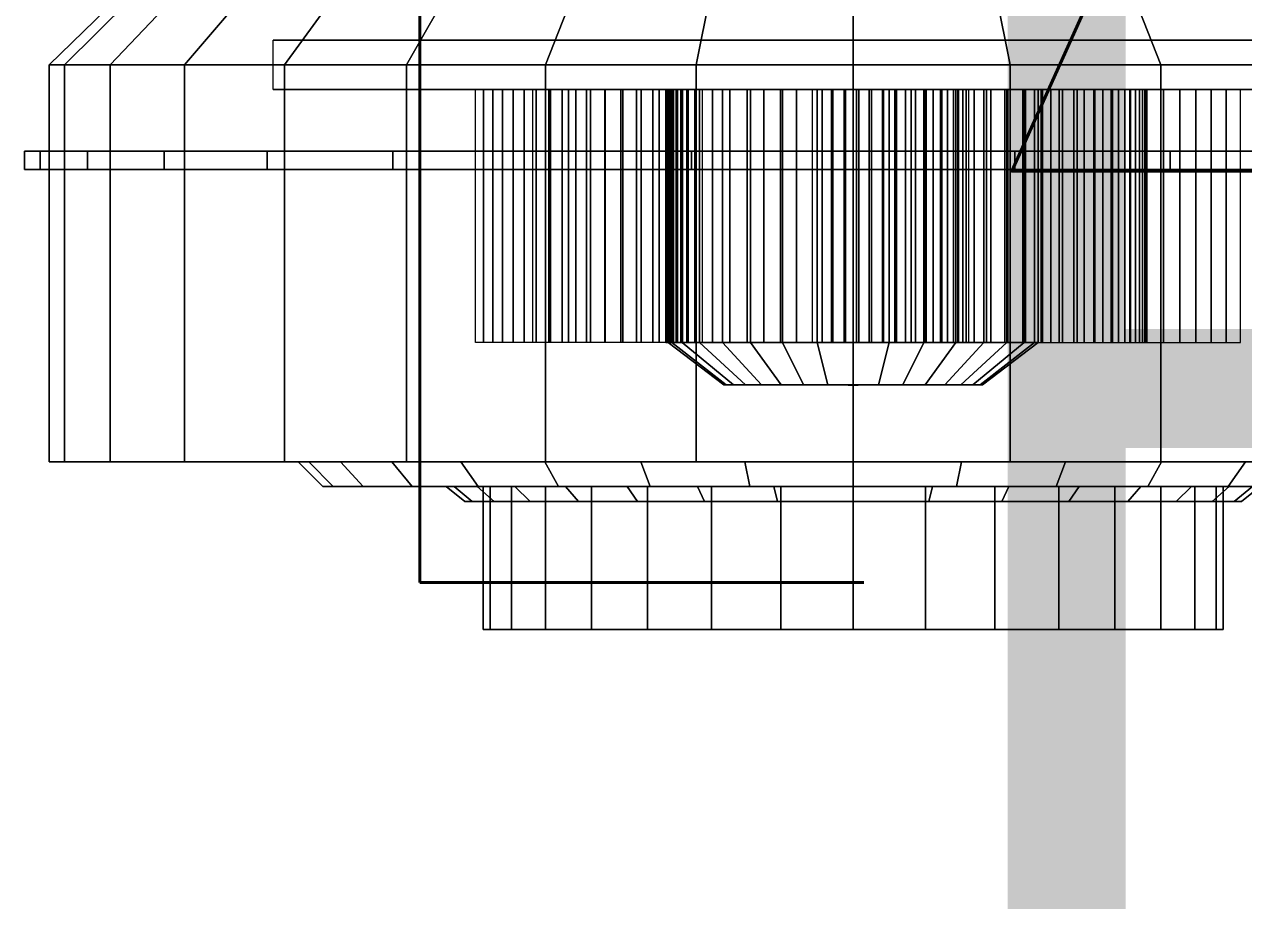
# Model space of a CAD drawing. Header units: millimetres. Extents: x -92759 to 184353, y -15225 to 86714.
# Drawn here: x -72911.5 to -72664.4, y 65592.6 to 65775.1 of the extents above; entities that cross this region are included whole.
import ezdxf

# ---------------------------------------------------------------- set-up
doc = ezdxf.new("R2010")
doc.units = ezdxf.units.MM
doc.linetypes.add('HIDDEN', pattern=[0.375, 0.25, -0.125])
for name, color, linetype in [('0-1', 9, 'Continuous'), ('A-_ROOMNAME_A', 8, 'Continuous'), ('E-_LITG _ CKT -DB', 1, 'HIDDEN'), ('E-legend', 1, 'Continuous'), ('M-ACMV-EAF', 86, 'Continuous'), ('M-ACMV_FCU', 5, 'Continuous')]:
    doc.layers.add(name, color=color, linetype=linetype)
doc.styles.add('Arial Narrow_2', font='ARIALN.TTF', dxfattribs={"height": 225})
doc.styles.add('Simplex', font='simplex_.ttf', dxfattribs={"width": 0.7, "height": 450})

# ---------------------------------------------------------------- blocks, each defined once
blk = doc.blocks.new('A$Cb2bf8f38')
at = {"layer": 'A-_ROOMNAME_A', "insert": (-29800.37, 33279.54), "char_height": 225, "width": 1070.2528, "attachment_point": 1, "style": 'Arial Narrow_2'}
blk.add_mtext('RT1-09', dxfattribs=at)
blk = doc.blocks.new('A$Cccd3aec5')
at = {"layer": 'E-legend', "lineweight": 25, "style": 'Simplex', "width": 0.7}
blk.add_text('L4A', height=250, dxfattribs=at).set_placement((341.03, 366.01))
blk = doc.blocks.new('EL_B8_L1_R4')
at = {"layer": 'E-_LITG _ CKT -DB', "ltscale": 0.5}
blk.add_blockref('A$Cccd3aec5', (-19476.41, -7803.62), dxfattribs=at)
blk = doc.blocks.new('A$C1d36b151')
at = {"layer": 'M-ACMV-EAF', "lineweight": 5}
for points, invisible_edges in [([(-192, 104, 42.43), (-192, 106.16, 64.38), (-192, 156.66, 64.38), (-192, 153.53, 32.58)], 14), ([(-192, 106.16, 64.38), (-192, 104, 86.32), (-192, 153.53, 96.18), (-192, 156.66, 64.38)], 14), ([(-192, 97.6, 21.32), (-192, 104, 42.43), (-192, 153.53, 32.58), (-192, 144.25, 2)], 14), ([(-192, 104, 86.32), (-192, 97.6, 107.43), (-192, 144.25, 126.75), (-192, 153.53, 96.18)], 14), ([(-192, 87.2, 1.87), (-192, 97.6, 21.32), (-192, 144.25, 2), (-192, 129.19, -26.18)], 14), ([(-192, 97.6, 107.43), (-192, 87.2, 126.88), (-192, 129.19, 154.93), (-192, 144.25, 126.75)], 14), ([(-192, 73.21, -15.17), (-192, 87.2, 1.87), (-192, 129.19, -26.18), (-192, 108.92, -50.88)], 14), ([(-192, 87.2, 126.88), (-192, 73.21, 143.93), (-192, 108.92, 179.63), (-192, 129.19, 154.93)], 14), ([(-106.5, -123.94, 97.98), (-116.5, -123.94, 97.98), (-116.5, 111.26, 97.98), (-106.5, 111.26, 97.98)], 1), ([(-106.5, 111.26, 30.78), (-116.5, 111.26, 30.78), (-116.5, -123.94, 30.78), (-106.5, -123.94, 30.78)], 1), ([(-106.5, 111.26, 97.98), (-116.5, 111.26, 97.98), (-116.5, 111.26, 30.78), (-106.5, 111.26, 30.78)], 1), ([(-192, 56.16, -29.16), (-192, 73.21, -15.17), (-192, 108.92, -50.88), (-192, 84.22, -71.15)], 14), ([(-192, 73.21, 143.93), (-192, 56.16, 157.92), (-192, 84.22, 199.91), (-192, 108.92, 179.63)], 14), ([(-197, 67.22, 49.74), (-197, 68.66, 64.38), (-197, 101.16, 64.38), (-197, 99.09, 43.4)], 14), ([(-197, 68.66, 64.38), (-197, 67.22, 79.01), (-197, 99.09, 85.35), (-197, 101.16, 64.38)], 14), ([(-197, 62.95, 35.67), (-197, 67.22, 49.74), (-197, 99.09, 43.4), (-197, 92.98, 23.24)], 14), ([(-197, 67.22, 79.01), (-197, 62.95, 93.08), (-197, 92.98, 105.51), (-197, 99.09, 85.35)], 14), ([(-197, 56.02, 22.71), (-197, 62.95, 35.67), (-197, 92.98, 23.24), (-197, 83.04, 4.65)], 14), ([(-197, 62.95, 93.08), (-197, 56.02, 106.04), (-197, 83.04, 124.1), (-197, 92.98, 105.51)], 14), ([(-192, 36.71, -39.56), (-192, 56.16, -29.16), (-192, 84.22, -71.15), (-192, 56.04, -86.22)], 14), ([(-192, 56.16, 157.92), (-192, 36.71, 168.31), (-192, 56.04, 214.97), (-192, 84.22, 199.91)], 14), ([(-197, 46.69, 11.34), (-197, 56.02, 22.71), (-197, 83.04, 4.65), (-197, 69.67, -11.64)], 14), ([(-197, 56.02, 106.04), (-197, 46.69, 117.41), (-197, 69.67, 140.39), (-197, 83.04, 124.1)], 14), ([(-200, 67.22, 49.74), (-200, 68.66, 64.38), (-200, 72.41, 64.38), (-200, 70.9, 49.01)], 14), ([(-200, 68.66, 64.38), (-200, 67.22, 79.01), (-200, 70.9, 79.74), (-200, 72.41, 64.38)], 14), ([(-200, 62.95, 35.67), (-200, 67.22, 49.74), (-200, 70.9, 49.01), (-200, 66.42, 34.24)], 14), ([(-200, 67.22, 79.01), (-200, 62.95, 93.08), (-200, 66.42, 94.51), (-200, 70.9, 79.74)], 14), ([(-197, 35.33, 2.02), (-197, 46.69, 11.34), (-197, 69.67, -11.64), (-197, 53.38, -25.01)], 14), ([(-197, 46.69, 117.41), (-197, 35.33, 126.74), (-197, 53.38, 153.76), (-197, 69.67, 140.39)], 14), ([(-226, 57.41, 51.69), (-226, 58.66, 64.38), (-226, 68.66, 64.38), (-226, 67.22, 49.74)], 14), ([(-226, 58.66, 64.38), (-226, 57.41, 77.06), (-226, 67.22, 79.01), (-226, 68.66, 64.38)], 14), ([(-226, 53.71, 39.5), (-226, 57.41, 51.69), (-226, 67.22, 49.74), (-226, 62.95, 35.67)], 14), ([(-226, 57.41, 77.06), (-226, 53.71, 89.25), (-226, 62.95, 93.08), (-226, 67.22, 79.01)], 14), ([(-200, 56.02, 22.71), (-200, 62.95, 35.67), (-200, 66.42, 34.24), (-200, 59.14, 20.62)], 14), ([(-200, 62.95, 93.08), (-200, 56.02, 106.04), (-200, 59.14, 108.13), (-200, 66.42, 94.51)], 14), ([(-226, 47.71, 28.26), (-226, 53.71, 39.5), (-226, 62.95, 35.67), (-226, 56.02, 22.71)], 14), ([(-226, 53.71, 89.25), (-226, 47.71, 100.49), (-226, 56.02, 106.04), (-226, 62.95, 93.08)], 14), ([(-200, 46.69, 11.34), (-200, 56.02, 22.71), (-200, 59.14, 20.62), (-200, 49.34, 8.69)], 14), ([(-200, 56.02, 106.04), (-200, 46.69, 117.41), (-200, 49.34, 120.06), (-200, 59.14, 108.13)], 14), ([(-226, 39.62, 18.41), (-226, 47.71, 28.26), (-226, 56.02, 22.71), (-226, 46.69, 11.34)], 14), ([(-226, 47.71, 100.49), (-226, 39.62, 110.34), (-226, 46.69, 117.41), (-226, 56.02, 106.04)], 14), ([(-192, 15.61, -45.96), (-192, 36.71, -39.56), (-192, 56.04, -86.22), (-192, 25.46, -95.49)], 14), ([(-192, 36.71, 168.31), (-192, 15.61, 174.71), (-192, 25.46, 224.24), (-192, 56.04, 214.97)], 14), ([(-197, 22.36, -4.92), (-197, 35.33, 2.02), (-197, 53.38, -25.01), (-197, 34.8, -34.94)], 14), ([(-197, 35.33, 126.74), (-197, 22.36, 133.67), (-197, 34.8, 163.69), (-197, 53.38, 153.76)], 14), ([(-200, 35.33, 2.02), (-200, 46.69, 11.34), (-200, 49.34, 8.69), (-200, 37.41, -1.1)], 14), ([(-200, 46.69, 117.41), (-200, 35.33, 126.74), (-200, 37.41, 129.85), (-200, 49.34, 120.06)], 14), ([(-226, 29.77, 10.33), (-226, 39.62, 18.41), (-226, 46.69, 11.34), (-226, 35.33, 2.02)], 14), ([(-226, 39.62, 110.34), (-226, 29.77, 118.42), (-226, 35.33, 126.74), (-226, 46.69, 117.41)], 14), ([(-200, 22.36, -4.92), (-200, 35.33, 2.02), (-200, 37.41, -1.1), (-200, 23.8, -8.38)], 14), ([(-200, 35.33, 126.74), (-200, 22.36, 133.67), (-200, 23.8, 137.13), (-200, 37.41, 129.85)], 14), ([(-226, 18.53, 4.32), (-226, 29.77, 10.33), (-226, 35.33, 2.02), (-226, 22.36, -4.92)], 14), ([(-226, 29.77, 118.42), (-226, 18.53, 124.43), (-226, 22.36, 133.67), (-226, 35.33, 126.74)], 14), ([(-197, 8.29, -9.18), (-197, 22.36, -4.92), (-197, 34.8, -34.94), (-197, 14.63, -41.06)], 14), ([(-197, 22.36, 133.67), (-197, 8.29, 137.93), (-197, 14.63, 169.81), (-197, 34.8, 163.69)], 14), ([(-192, -6.34, -48.12), (-192, 15.61, -45.96), (-192, 25.46, -95.49), (-192, -6.34, -98.62)], 14), ([(-192, 15.61, 174.71), (-192, -6.34, 176.88), (-192, -6.34, 227.38), (-192, 25.46, 224.24)], 14), ([(-226, 6.34, 0.62), (-226, 18.53, 4.32), (-226, 22.36, -4.92), (-226, 8.29, -9.18)], 14), ([(-226, 18.53, 124.43), (-226, 6.34, 128.13), (-226, 8.29, 137.93), (-226, 22.36, 133.67)], 14), ([(-200, 8.29, -9.18), (-200, 22.36, -4.92), (-200, 23.8, -8.38), (-200, 9.02, -12.86)], 14), ([(-200, 22.36, 133.67), (-200, 8.29, 137.93), (-200, 9.02, 141.61), (-200, 23.8, 137.13)], 14), ([(-176.35, 19.41, 59.25), (-176.35, 19.91, 64.38), (-176.35, -6.34, 64.38)], 14), ([(-176.35, 19.91, 64.38), (-176.35, 19.41, 69.5), (-176.35, -6.34, 64.38)], 14), ([(-176.35, 17.91, 54.33), (-176.35, 19.41, 59.25), (-176.35, -6.34, 64.38)], 14), ([(-176.35, 19.41, 69.5), (-176.35, 17.91, 74.42), (-176.35, -6.34, 64.38)], 14), ([(-176.35, 15.49, 49.79), (-176.35, 17.91, 54.33), (-176.35, -6.34, 64.38)], 14), ([(-176.35, 17.91, 74.42), (-176.35, 15.49, 78.96), (-176.35, -6.34, 64.38)], 14), ([(-176.35, 12.22, 45.81), (-176.35, 15.49, 49.79), (-176.35, -6.34, 64.38)], 14), ([(-176.35, 15.49, 78.96), (-176.35, 12.22, 82.94), (-176.35, -6.34, 64.38)], 14), ([(-197, -6.34, -10.62), (-197, 8.29, -9.18), (-197, 14.63, -41.06), (-197, -6.34, -43.12)], 14), ([(-197, 8.29, 137.93), (-197, -6.34, 139.38), (-197, -6.34, 171.88), (-197, 14.63, 169.81)], 14), ([(-176.35, 8.24, 42.55), (-176.35, 12.22, 45.81), (-176.35, -6.34, 64.38)], 14), ([(-176.35, 12.22, 82.94), (-176.35, 8.24, 86.2), (-176.35, -6.34, 64.38)], 14), ([(-226, -6.34, -0.62), (-226, 6.34, 0.62), (-226, 8.29, -9.18), (-226, -6.34, -10.62)], 14), ([(-226, 6.34, 128.13), (-226, -6.34, 129.38), (-226, -6.34, 139.38), (-226, 8.29, 137.93)], 14), ([(-200, -6.34, -10.62), (-200, 8.29, -9.18), (-200, 9.02, -12.86), (-200, -6.34, -14.37)], 14), ([(-200, 8.29, 137.93), (-200, -6.34, 139.38), (-200, -6.34, 143.13), (-200, 9.02, 141.61)], 14), ([(-176.35, 3.71, 40.12), (-176.35, 8.24, 42.55), (-176.35, -6.34, 64.38)], 14), ([(-176.35, 8.24, 86.2), (-176.35, 3.71, 88.63), (-176.35, -6.34, 64.38)], 14), ([(-176.35, -1.22, 38.63), (-176.35, 3.71, 40.12), (-176.35, -6.34, 64.38)], 14), ([(-176.35, 3.71, 88.63), (-176.35, -1.22, 90.12), (-176.35, -6.34, 64.38)], 14), ([(-176.35, -6.34, 38.13), (-176.35, -1.22, 38.63), (-176.35, -6.34, 64.38)], 14), ([(-176.35, -1.22, 90.12), (-176.35, -6.34, 90.63), (-176.35, -6.34, 64.38)], 14), ([(-226, -6.34, 129.38), (-226, -19.02, 128.13), (-226, -20.97, 137.93), (-226, -6.34, 139.38)], 14), ([(-226, -19.02, 0.62), (-226, -6.34, -0.62), (-226, -6.34, -10.62), (-226, -20.97, -9.18)], 14), ([(-200, -6.34, 139.38), (-200, -20.97, 137.93), (-200, -21.7, 141.61), (-200, -6.34, 143.13)], 14), ([(-200, -20.97, -9.18), (-200, -6.34, -10.62), (-200, -6.34, -14.37), (-200, -21.7, -12.86)], 14), ([(-197, -6.34, 139.38), (-197, -20.97, 137.93), (-197, -27.31, 169.81), (-197, -6.34, 171.88)], 14), ([(-197, -20.97, -9.18), (-197, -6.34, -10.62), (-197, -6.34, -43.12), (-197, -27.31, -41.06)], 14), ([(-192, -6.34, 176.88), (-192, -28.29, 174.71), (-192, -38.14, 224.24), (-192, -6.34, 227.38)], 14), ([(-192, -28.29, -45.96), (-192, -6.34, -48.12), (-192, -6.34, -98.62), (-192, -38.14, -95.49)], 14), ([(-176.45, -5.36, 64.18), (-176.45, -5.34, 64.38), (-176.45, -6.34, 64.38)], 14), ([(-176.45, -5.34, 64.38), (-176.45, -5.36, 64.57), (-176.45, -6.34, 64.38)], 14), ([(-176.45, -5.42, 63.99), (-176.45, -5.36, 64.18), (-176.45, -6.34, 64.38)], 14), ([(-176.45, -5.36, 64.57), (-176.45, -5.42, 64.76), (-176.45, -6.34, 64.38)], 14), ([(-176.45, -5.51, 63.82), (-176.45, -5.42, 63.99), (-176.45, -6.34, 64.38)], 14), ([(-176.45, -5.42, 64.76), (-176.45, -5.51, 64.93), (-176.45, -6.34, 64.38)], 14), ([(-176.45, -5.63, 63.67), (-176.45, -5.51, 63.82), (-176.45, -6.34, 64.38)], 14), ([(-176.45, -5.51, 64.93), (-176.45, -5.63, 65.08), (-176.45, -6.34, 64.38)], 14), ([(-176.45, -5.78, 63.54), (-176.45, -5.63, 63.67), (-176.45, -6.34, 64.38)], 14), ([(-176.45, -5.63, 65.08), (-176.45, -5.78, 65.21), (-176.45, -6.34, 64.38)], 14), ([(-176.45, -5.96, 63.45), (-176.45, -5.78, 63.54), (-176.45, -6.34, 64.38)], 14), ([(-176.45, -5.78, 65.21), (-176.45, -5.96, 65.3), (-176.45, -6.34, 64.38)], 14), ([(-176.45, -6.15, 63.39), (-176.45, -5.96, 63.45), (-176.45, -6.34, 64.38)], 14), ([(-176.45, -5.96, 65.3), (-176.45, -6.15, 65.36), (-176.45, -6.34, 64.38)], 14), ([(-176.45, -6.34, 63.38), (-176.45, -6.15, 63.39), (-176.45, -6.34, 64.38)], 14), ([(-176.45, -6.15, 65.36), (-176.45, -6.34, 65.38), (-176.45, -6.34, 64.38)], 14), ([(-176.45, -6.34, 65.38), (-176.45, -6.54, 65.36), (-176.45, -6.34, 64.38)], 14), ([(-176.45, -6.54, 65.36), (-176.45, -6.72, 65.3), (-176.45, -6.34, 64.38)], 14), ([(-176.45, -6.72, 65.3), (-176.45, -6.9, 65.21), (-176.45, -6.34, 64.38)], 14), ([(-176.45, -6.9, 65.21), (-176.45, -7.05, 65.08), (-176.45, -6.34, 64.38)], 14), ([(-176.45, -7.05, 65.08), (-176.45, -7.17, 64.93), (-176.45, -6.34, 64.38)], 14), ([(-176.45, -7.17, 64.93), (-176.45, -7.26, 64.76), (-176.45, -6.34, 64.38)], 14), ([(-176.45, -7.26, 64.76), (-176.45, -7.32, 64.57), (-176.45, -6.34, 64.38)], 14), ([(-176.45, -7.32, 64.57), (-176.45, -7.34, 64.38), (-176.45, -6.34, 64.38)], 14), ([(-176.45, -7.34, 64.38), (-176.45, -7.32, 64.18), (-176.45, -6.34, 64.38)], 14), ([(-176.45, -7.32, 64.18), (-176.45, -7.26, 63.99), (-176.45, -6.34, 64.38)], 14), ([(-176.45, -7.26, 63.99), (-176.45, -7.17, 63.82), (-176.45, -6.34, 64.38)], 14), ([(-176.45, -7.17, 63.82), (-176.45, -7.05, 63.67), (-176.45, -6.34, 64.38)], 14), ([(-176.45, -7.05, 63.67), (-176.45, -6.9, 63.54), (-176.45, -6.34, 64.38)], 14), ([(-176.45, -6.9, 63.54), (-176.45, -6.72, 63.45), (-176.45, -6.34, 64.38)], 14), ([(-176.45, -6.72, 63.45), (-176.45, -6.54, 63.39), (-176.45, -6.34, 64.38)], 14), ([(-176.45, -6.54, 63.39), (-176.45, -6.34, 63.38), (-176.45, -6.34, 64.38)], 14), ([(-176.35, -6.34, 90.63), (-176.35, -11.46, 90.12), (-176.35, -6.34, 64.38)], 14), ([(-176.35, -11.46, 90.12), (-176.35, -16.39, 88.63), (-176.35, -6.34, 64.38)], 14), ([(-176.35, -16.39, 88.63), (-176.35, -20.92, 86.2), (-176.35, -6.34, 64.38)], 14), ([(-176.35, -20.92, 86.2), (-176.35, -24.9, 82.94), (-176.35, -6.34, 64.38)], 14), ([(-176.35, -24.9, 82.94), (-176.35, -28.17, 78.96), (-176.35, -6.34, 64.38)], 14), ([(-176.35, -28.17, 78.96), (-176.35, -30.59, 74.42), (-176.35, -6.34, 64.38)], 14), ([(-176.35, -30.59, 74.42), (-176.35, -32.09, 69.5), (-176.35, -6.34, 64.38)], 14), ([(-176.35, -32.09, 69.5), (-176.35, -32.59, 64.38), (-176.35, -6.34, 64.38)], 14), ([(-176.35, -32.59, 64.38), (-176.35, -32.09, 59.25), (-176.35, -6.34, 64.38)], 14), ([(-176.35, -32.09, 59.25), (-176.35, -30.59, 54.33), (-176.35, -6.34, 64.38)], 14), ([(-176.35, -30.59, 54.33), (-176.35, -28.17, 49.79), (-176.35, -6.34, 64.38)], 14), ([(-176.35, -28.17, 49.79), (-176.35, -24.9, 45.81), (-176.35, -6.34, 64.38)], 14), ([(-176.35, -24.9, 45.81), (-176.35, -20.92, 42.55), (-176.35, -6.34, 64.38)], 14), ([(-176.35, -20.92, 42.55), (-176.35, -16.39, 40.12), (-176.35, -6.34, 64.38)], 14), ([(-176.35, -16.39, 40.12), (-176.35, -11.46, 38.63), (-176.35, -6.34, 64.38)], 14), ([(-176.35, -11.46, 38.63), (-176.35, -6.34, 38.13), (-176.35, -6.34, 64.38)], 14), ([(-226, -19.02, 128.13), (-226, -31.21, 124.43), (-226, -35.04, 133.67), (-226, -20.97, 137.93)], 14), ([(-226, -31.21, 4.32), (-226, -19.02, 0.62), (-226, -20.97, -9.18), (-226, -35.04, -4.92)], 14), ([(-200, -20.97, 137.93), (-200, -35.04, 133.67), (-200, -36.48, 137.13), (-200, -21.7, 141.61)], 14), ([(-200, -35.04, -4.92), (-200, -20.97, -9.18), (-200, -21.7, -12.86), (-200, -36.48, -8.38)], 14), ([(-197, -20.97, 137.93), (-197, -35.04, 133.67), (-197, -47.48, 163.69), (-197, -27.31, 169.81)], 14), ([(-197, -35.04, -4.92), (-197, -20.97, -9.18), (-197, -27.31, -41.06), (-197, -47.48, -34.94)], 14), ([(-192, -28.29, 174.71), (-192, -49.39, 168.31), (-192, -68.72, 214.97), (-192, -38.14, 224.24)], 14), ([(-192, -49.39, -39.56), (-192, -28.29, -45.96), (-192, -38.14, -95.49), (-192, -68.72, -86.22)], 14), ([(-226, -31.21, 124.43), (-226, -42.45, 118.42), (-226, -48.01, 126.74), (-226, -35.04, 133.67)], 14), ([(-226, -42.45, 10.33), (-226, -31.21, 4.32), (-226, -35.04, -4.92), (-226, -48.01, 2.02)], 14), ([(-200, -35.04, 133.67), (-200, -48.01, 126.74), (-200, -50.09, 129.85), (-200, -36.48, 137.13)], 14), ([(-200, -48.01, 2.02), (-200, -35.04, -4.92), (-200, -36.48, -8.38), (-200, -50.09, -1.1)], 14), ([(-197, -35.04, 133.67), (-197, -48.01, 126.74), (-197, -66.06, 153.76), (-197, -47.48, 163.69)], 14), ([(-197, -48.01, 2.02), (-197, -35.04, -4.92), (-197, -47.48, -34.94), (-197, -66.06, -25.01)], 14), ([(-226, -42.45, 118.42), (-226, -52.3, 110.34), (-226, -59.37, 117.41), (-226, -48.01, 126.74)], 14), ([(-226, -52.3, 18.41), (-226, -42.45, 10.33), (-226, -48.01, 2.02), (-226, -59.37, 11.34)], 14), ([(-200, -48.01, 126.74), (-200, -59.37, 117.41), (-200, -62.03, 120.06), (-200, -50.09, 129.85)], 14), ([(-200, -59.37, 11.34), (-200, -48.01, 2.02), (-200, -50.09, -1.1), (-200, -62.03, 8.69)], 14), ([(-197, -48.01, 126.74), (-197, -59.37, 117.41), (-197, -82.35, 140.39), (-197, -66.06, 153.76)], 14), ([(-197, -59.37, 11.34), (-197, -48.01, 2.02), (-197, -66.06, -25.01), (-197, -82.35, -11.64)], 14), ([(-192, -49.39, 168.31), (-192, -68.84, 157.92), (-192, -96.9, 199.91), (-192, -68.72, 214.97)], 14), ([(-192, -68.84, -29.16), (-192, -49.39, -39.56), (-192, -68.72, -86.22), (-192, -96.9, -71.15)], 14), ([(-226, -52.3, 110.34), (-226, -60.39, 100.49), (-226, -68.7, 106.04), (-226, -59.37, 117.41)], 14), ([(-226, -60.39, 28.26), (-226, -52.3, 18.41), (-226, -59.37, 11.34), (-226, -68.7, 22.71)], 14), ([(-226, -60.39, 100.49), (-226, -66.39, 89.25), (-226, -75.63, 93.08), (-226, -68.7, 106.04)], 14), ([(-226, -66.39, 39.5), (-226, -60.39, 28.26), (-226, -68.7, 22.71), (-226, -75.63, 35.67)], 14), ([(-200, -59.37, 117.41), (-200, -68.7, 106.04), (-200, -71.82, 108.13), (-200, -62.03, 120.06)], 14), ([(-200, -68.7, 22.71), (-200, -59.37, 11.34), (-200, -62.03, 8.69), (-200, -71.82, 20.62)], 14), ([(-197, -59.37, 117.41), (-197, -68.7, 106.04), (-197, -95.72, 124.1), (-197, -82.35, 140.39)], 14), ([(-197, -68.7, 22.71), (-197, -59.37, 11.34), (-197, -82.35, -11.64), (-197, -95.72, 4.65)], 14), ([(-226, -66.39, 89.25), (-226, -70.09, 77.06), (-226, -79.9, 79.01), (-226, -75.63, 93.08)], 14), ([(-226, -70.09, 51.69), (-226, -66.39, 39.5), (-226, -75.63, 35.67), (-226, -79.9, 49.74)], 14), ([(-200, -68.7, 106.04), (-200, -75.63, 93.08), (-200, -79.1, 94.51), (-200, -71.82, 108.13)], 14), ([(-200, -75.63, 35.67), (-200, -68.7, 22.71), (-200, -71.82, 20.62), (-200, -79.1, 34.24)], 14), ([(-197, -68.7, 106.04), (-197, -75.63, 93.08), (-197, -105.66, 105.51), (-197, -95.72, 124.1)], 14), ([(-197, -75.63, 35.67), (-197, -68.7, 22.71), (-197, -95.72, 4.65), (-197, -105.66, 23.24)], 14), ([(-192, -68.84, 157.92), (-192, -85.89, 143.93), (-192, -121.6, 179.63), (-192, -96.9, 199.91)], 14), ([(-192, -85.89, -15.17), (-192, -68.84, -29.16), (-192, -96.9, -71.15), (-192, -121.6, -50.88)], 14), ([(-226, -70.09, 77.06), (-226, -71.34, 64.38), (-226, -81.34, 64.38), (-226, -79.9, 79.01)], 14), ([(-226, -71.34, 64.38), (-226, -70.09, 51.69), (-226, -79.9, 49.74), (-226, -81.34, 64.38)], 14), ([(-200, -75.63, 93.08), (-200, -79.9, 79.01), (-200, -83.58, 79.74), (-200, -79.1, 94.51)], 14), ([(-200, -79.9, 49.74), (-200, -75.63, 35.67), (-200, -79.1, 34.24), (-200, -83.58, 49.01)], 14), ([(-197, -75.63, 93.08), (-197, -79.9, 79.01), (-197, -111.77, 85.35), (-197, -105.66, 105.51)], 14), ([(-197, -79.9, 49.74), (-197, -75.63, 35.67), (-197, -105.66, 23.24), (-197, -111.77, 43.4)], 14), ([(-200, -79.9, 79.01), (-200, -81.34, 64.38), (-200, -85.09, 64.38), (-200, -83.58, 79.74)], 14), ([(-200, -81.34, 64.38), (-200, -79.9, 49.74), (-200, -83.58, 49.01), (-200, -85.09, 64.38)], 14), ([(-197, -79.9, 79.01), (-197, -81.34, 64.38), (-197, -113.84, 64.38), (-197, -111.77, 85.35)], 14), ([(-197, -81.34, 64.38), (-197, -79.9, 49.74), (-197, -111.77, 43.4), (-197, -113.84, 64.38)], 14)]:
    blk.add_3dface(points, dxfattribs=dict(at, invisible_edges=invisible_edges))
mesh = blk.add_polymesh((2, 33), dxfattribs=at)
for k, corner in enumerate([(-132.75, 161.66, 64.38), (-132.75, 158.43, 97.15), (-132.75, 148.87, 128.67), (-132.75, 133.35, 157.71), (-132.75, 112.45, 183.17), (-132.75, 87, 204.06), (-132.75, 57.95, 219.59), (-132.75, 26.43, 229.15), (-132.75, -6.34, 232.38), (-132.75, -39.12, 229.15), (-132.75, -70.63, 219.59), (-132.75, -99.68, 204.06), (-132.75, -125.13, 183.17), (-132.75, -146.03, 157.71), (-132.75, -161.55, 128.67), (-132.75, -171.11, 97.15), (-132.75, -174.34, 64.38), (-132.75, -171.11, 31.6), (-132.75, -161.55, 0.08), (-132.75, -146.03, -28.96), (-132.75, -125.13, -54.42), (-132.75, -99.68, -75.31), (-132.75, -70.63, -90.84), (-132.75, -39.12, -100.4), (-132.75, -6.34, -103.62), (-132.75, 26.43, -100.4), (-132.75, 57.95, -90.84), (-132.75, 87, -75.31), (-132.75, 112.45, -54.42), (-132.75, 133.35, -28.96), (-132.75, 148.87, 0.08), (-132.75, 158.43, 31.6), (-132.75, 161.66, 64.38), (-132.75, 156.66, 64.38), (-132.75, 153.53, 96.18), (-132.75, 144.25, 126.75), (-132.75, 129.19, 154.93), (-132.75, 108.92, 179.63), (-132.75, 84.22, 199.91), (-132.75, 56.04, 214.97), (-132.75, 25.46, 224.24), (-132.75, -6.34, 227.38), (-132.75, -38.14, 224.24), (-132.75, -68.72, 214.97), (-132.75, -96.9, 199.91), (-132.75, -121.6, 179.63), (-132.75, -141.87, 154.93), (-132.75, -156.93, 126.75), (-132.75, -166.21, 96.18), (-132.75, -169.34, 64.38), (-132.75, -166.21, 32.58), (-132.75, -156.93, 2), (-132.75, -141.87, -26.18), (-132.75, -121.6, -50.88), (-132.75, -96.9, -71.15), (-132.75, -68.72, -86.22), (-132.75, -38.14, -95.49), (-132.75, -6.34, -98.62), (-132.75, 25.46, -95.49), (-132.75, 56.04, -86.22), (-132.75, 84.22, -71.15), (-132.75, 108.92, -50.88), (-132.75, 129.19, -26.18), (-132.75, 144.25, 2), (-132.75, 153.53, 32.58), (-132.75, 156.66, 64.38)]):
    mesh.set_mesh_vertex(divmod(k, 33), corner)
mesh = blk.add_polymesh((2, 33), dxfattribs=at)
for k, corner in enumerate([(-129, 161.66, 64.38), (-129, 158.43, 97.15), (-129, 148.87, 128.67), (-129, 133.35, 157.71), (-129, 112.45, 183.17), (-129, 87, 204.06), (-129, 57.95, 219.59), (-129, 26.43, 229.15), (-129, -6.34, 232.38), (-129, -39.12, 229.15), (-129, -70.63, 219.59), (-129, -99.68, 204.06), (-129, -125.13, 183.17), (-129, -146.03, 157.71), (-129, -161.55, 128.67), (-129, -171.11, 97.15), (-129, -174.34, 64.38), (-129, -171.11, 31.6), (-129, -161.55, 0.08), (-129, -146.03, -28.96), (-129, -125.13, -54.42), (-129, -99.68, -75.31), (-129, -70.63, -90.84), (-129, -39.12, -100.4), (-129, -6.34, -103.62), (-129, 26.43, -100.4), (-129, 57.95, -90.84), (-129, 87, -75.31), (-129, 112.45, -54.42), (-129, 133.35, -28.96), (-129, 148.87, 0.08), (-129, 158.43, 31.6), (-129, 161.66, 64.38), (-132.75, 161.66, 64.38), (-132.75, 158.43, 97.15), (-132.75, 148.87, 128.67), (-132.75, 133.35, 157.71), (-132.75, 112.45, 183.17), (-132.75, 87, 204.06), (-132.75, 57.95, 219.59), (-132.75, 26.43, 229.15), (-132.75, -6.34, 232.38), (-132.75, -39.12, 229.15), (-132.75, -70.63, 219.59), (-132.75, -99.68, 204.06), (-132.75, -125.13, 183.17), (-132.75, -146.03, 157.71), (-132.75, -161.55, 128.67), (-132.75, -171.11, 97.15), (-132.75, -174.34, 64.38), (-132.75, -171.11, 31.6), (-132.75, -161.55, 0.08), (-132.75, -146.03, -28.96), (-132.75, -125.13, -54.42), (-132.75, -99.68, -75.31), (-132.75, -70.63, -90.84), (-132.75, -39.12, -100.4), (-132.75, -6.34, -103.62), (-132.75, 26.43, -100.4), (-132.75, 57.95, -90.84), (-132.75, 87, -75.31), (-132.75, 112.45, -54.42), (-132.75, 133.35, -28.96), (-132.75, 148.87, 0.08), (-132.75, 158.43, 31.6), (-132.75, 161.66, 64.38)]):
    mesh.set_mesh_vertex(divmod(k, 33), corner)
mesh = blk.add_polymesh((2, 33), dxfattribs=at)
for k, corner in enumerate([(-129, 156.66, 64.38), (-129, 153.53, 96.18), (-129, 144.25, 126.75), (-129, 129.19, 154.93), (-129, 108.92, 179.63), (-129, 84.22, 199.91), (-129, 56.04, 214.97), (-129, 25.46, 224.24), (-129, -6.34, 227.38), (-129, -38.14, 224.24), (-129, -68.72, 214.97), (-129, -96.9, 199.91), (-129, -121.6, 179.63), (-129, -141.87, 154.93), (-129, -156.93, 126.75), (-129, -166.21, 96.18), (-129, -169.34, 64.38), (-129, -166.21, 32.58), (-129, -156.93, 2), (-129, -141.87, -26.18), (-129, -121.6, -50.88), (-129, -96.9, -71.15), (-129, -68.72, -86.22), (-129, -38.14, -95.49), (-129, -6.34, -98.62), (-129, 25.46, -95.49), (-129, 56.04, -86.22), (-129, 84.22, -71.15), (-129, 108.92, -50.88), (-129, 129.19, -26.18), (-129, 144.25, 2), (-129, 153.53, 32.58), (-129, 156.66, 64.38), (-129, 161.66, 64.38), (-129, 158.43, 97.15), (-129, 148.87, 128.67), (-129, 133.35, 157.71), (-129, 112.45, 183.17), (-129, 87, 204.06), (-129, 57.95, 219.59), (-129, 26.43, 229.15), (-129, -6.34, 232.38), (-129, -39.12, 229.15), (-129, -70.63, 219.59), (-129, -99.68, 204.06), (-129, -125.13, 183.17), (-129, -146.03, 157.71), (-129, -161.55, 128.67), (-129, -171.11, 97.15), (-129, -174.34, 64.38), (-129, -171.11, 31.6), (-129, -161.55, 0.08), (-129, -146.03, -28.96), (-129, -125.13, -54.42), (-129, -99.68, -75.31), (-129, -70.63, -90.84), (-129, -39.12, -100.4), (-129, -6.34, -103.62), (-129, 26.43, -100.4), (-129, 57.95, -90.84), (-129, 87, -75.31), (-129, 112.45, -54.42), (-129, 133.35, -28.96), (-129, 148.87, 0.08), (-129, 158.43, 31.6), (-129, 161.66, 64.38)]):
    mesh.set_mesh_vertex(divmod(k, 33), corner)
mesh = blk.add_polymesh((2, 32), dxfattribs=dict(at, n_close=True))
for k, corner in enumerate([(-192, -6.34, 227.38), (-192, -38.14, 224.24), (-192, -68.72, 214.97), (-192, -96.9, 199.91), (-192, -121.6, 179.63), (-192, -141.87, 154.93), (-192, -156.93, 126.75), (-192, -166.21, 96.18), (-192, -169.34, 64.38), (-192, -166.21, 32.58), (-192, -156.93, 2), (-192, -141.87, -26.18), (-192, -121.6, -50.88), (-192, -96.9, -71.15), (-192, -68.72, -86.22), (-192, -38.14, -95.49), (-192, -6.34, -98.62), (-192, 25.46, -95.49), (-192, 56.04, -86.22), (-192, 84.22, -71.15), (-192, 108.92, -50.88), (-192, 129.19, -26.18), (-192, 144.25, 2), (-192, 153.53, 32.58), (-192, 156.66, 64.38), (-192, 153.53, 96.18), (-192, 144.25, 126.75), (-192, 129.19, 154.93), (-192, 108.92, 179.63), (-192, 84.22, 199.91), (-192, 56.04, 214.97), (-192, 25.46, 224.24), (-111.5, -6.34, 227.38), (-111.5, -38.14, 224.24), (-111.5, -68.72, 214.97), (-111.5, -96.9, 199.91), (-111.5, -121.6, 179.63), (-111.5, -141.87, 154.93), (-111.5, -156.93, 126.75), (-111.5, -166.21, 96.18), (-111.5, -169.34, 64.38), (-111.5, -166.21, 32.58), (-111.5, -156.93, 2), (-111.5, -141.87, -26.18), (-111.5, -121.6, -50.88), (-111.5, -96.9, -71.15), (-111.5, -68.72, -86.22), (-111.5, -38.14, -95.49), (-111.5, -6.34, -98.62), (-111.5, 25.46, -95.49), (-111.5, 56.04, -86.22), (-111.5, 84.22, -71.15), (-111.5, 108.92, -50.88), (-111.5, 129.19, -26.18), (-111.5, 144.25, 2), (-111.5, 153.53, 32.58), (-111.5, 156.66, 64.38), (-111.5, 153.53, 96.18), (-111.5, 144.25, 126.75), (-111.5, 129.19, 154.93), (-111.5, 108.92, 179.63), (-111.5, 84.22, 199.91), (-111.5, 56.04, 214.97), (-111.5, 25.46, 224.24)]):
    mesh.set_mesh_vertex(divmod(k, 32), corner)
mesh = blk.add_polymesh((2, 33), dxfattribs=at)
for k, corner in enumerate([(-132.75, 156.66, 64.38), (-132.75, 153.53, 96.18), (-132.75, 144.25, 126.75), (-132.75, 129.19, 154.93), (-132.75, 108.92, 179.63), (-132.75, 84.22, 199.91), (-132.75, 56.04, 214.97), (-132.75, 25.46, 224.24), (-132.75, -6.34, 227.38), (-132.75, -38.14, 224.24), (-132.75, -68.72, 214.97), (-132.75, -96.9, 199.91), (-132.75, -121.6, 179.63), (-132.75, -141.87, 154.93), (-132.75, -156.93, 126.75), (-132.75, -166.21, 96.18), (-132.75, -169.34, 64.38), (-132.75, -166.21, 32.58), (-132.75, -156.93, 2), (-132.75, -141.87, -26.18), (-132.75, -121.6, -50.88), (-132.75, -96.9, -71.15), (-132.75, -68.72, -86.22), (-132.75, -38.14, -95.49), (-132.75, -6.34, -98.62), (-132.75, 25.46, -95.49), (-132.75, 56.04, -86.22), (-132.75, 84.22, -71.15), (-132.75, 108.92, -50.88), (-132.75, 129.19, -26.18), (-132.75, 144.25, 2), (-132.75, 153.53, 32.58), (-132.75, 156.66, 64.38), (-129, 156.66, 64.38), (-129, 153.53, 96.18), (-129, 144.25, 126.75), (-129, 129.19, 154.93), (-129, 108.92, 179.63), (-129, 84.22, 199.91), (-129, 56.04, 214.97), (-129, 25.46, 224.24), (-129, -6.34, 227.38), (-129, -38.14, 224.24), (-129, -68.72, 214.97), (-129, -96.9, 199.91), (-129, -121.6, 179.63), (-129, -141.87, 154.93), (-129, -156.93, 126.75), (-129, -166.21, 96.18), (-129, -169.34, 64.38), (-129, -166.21, 32.58), (-129, -156.93, 2), (-129, -141.87, -26.18), (-129, -121.6, -50.88), (-129, -96.9, -71.15), (-129, -68.72, -86.22), (-129, -38.14, -95.49), (-129, -6.34, -98.62), (-129, 25.46, -95.49), (-129, 56.04, -86.22), (-129, 84.22, -71.15), (-129, 108.92, -50.88), (-129, 129.19, -26.18), (-129, 144.25, 2), (-129, 153.53, 32.58), (-129, 156.66, 64.38)]):
    mesh.set_mesh_vertex(divmod(k, 33), corner)
mesh = blk.add_polymesh((2, 32), dxfattribs=dict(at, n_close=True))
for k, corner in enumerate([(-111.5, -6.34, 227.38), (-111.5, -38.14, 224.24), (-111.5, -68.72, 214.97), (-111.5, -96.9, 199.91), (-111.5, -121.6, 179.63), (-111.5, -141.87, 154.93), (-111.5, -156.93, 126.75), (-111.5, -166.21, 96.18), (-111.5, -169.34, 64.38), (-111.5, -166.21, 32.58), (-111.5, -156.93, 2), (-111.5, -141.87, -26.18), (-111.5, -121.6, -50.88), (-111.5, -96.9, -71.15), (-111.5, -68.72, -86.22), (-111.5, -38.14, -95.49), (-111.5, -6.34, -98.62), (-111.5, 25.46, -95.49), (-111.5, 56.04, -86.22), (-111.5, 84.22, -71.15), (-111.5, 108.92, -50.88), (-111.5, 129.19, -26.18), (-111.5, 144.25, 2), (-111.5, 153.53, 32.58), (-111.5, 156.66, 64.38), (-111.5, 153.53, 96.18), (-111.5, 144.25, 126.75), (-111.5, 129.19, 154.93), (-111.5, 108.92, 179.63), (-111.5, 84.22, 199.91), (-111.5, 56.04, 214.97), (-111.5, 25.46, 224.24), (-26, -6.34, 139.38), (-26, -20.97, 137.93), (-26, -35.04, 133.67), (-26, -48.01, 126.74), (-26, -59.37, 117.41), (-26, -68.7, 106.04), (-26, -75.63, 93.08), (-26, -79.9, 79.01), (-26, -81.34, 64.38), (-26, -79.9, 49.74), (-26, -75.63, 35.67), (-26, -68.7, 22.71), (-26, -59.37, 11.34), (-26, -48.01, 2.02), (-26, -35.04, -4.92), (-26, -20.97, -9.18), (-26, -6.34, -10.62), (-26, 8.29, -9.18), (-26, 22.36, -4.92), (-26, 35.33, 2.02), (-26, 46.69, 11.34), (-26, 56.02, 22.71), (-26, 62.95, 35.67), (-26, 67.22, 49.74), (-26, 68.66, 64.38), (-26, 67.22, 79.01), (-26, 62.95, 93.08), (-26, 56.02, 106.04), (-26, 46.69, 117.41), (-26, 35.33, 126.74), (-26, 22.36, 133.67), (-26, 8.29, 137.93)]):
    mesh.set_mesh_vertex(divmod(k, 32), corner)
mesh = blk.add_polymesh((2, 32), dxfattribs=dict(at, n_close=True))
for k, corner in enumerate([(-197, -6.34, 171.88), (-197, -27.31, 169.81), (-197, -47.48, 163.69), (-197, -66.06, 153.76), (-197, -82.35, 140.39), (-197, -95.72, 124.1), (-197, -105.66, 105.51), (-197, -111.77, 85.35), (-197, -113.84, 64.38), (-197, -111.77, 43.4), (-197, -105.66, 23.24), (-197, -95.72, 4.65), (-197, -82.35, -11.64), (-197, -66.06, -25.01), (-197, -47.48, -34.94), (-197, -27.31, -41.06), (-197, -6.34, -43.12), (-197, 14.63, -41.06), (-197, 34.8, -34.94), (-197, 53.38, -25.01), (-197, 69.67, -11.64), (-197, 83.04, 4.65), (-197, 92.98, 23.24), (-197, 99.09, 43.4), (-197, 101.16, 64.38), (-197, 99.09, 85.35), (-197, 92.98, 105.51), (-197, 83.04, 124.1), (-197, 69.67, 140.39), (-197, 53.38, 153.76), (-197, 34.8, 163.69), (-197, 14.63, 169.81), (-192, -6.34, 176.88), (-192, -28.29, 174.71), (-192, -49.39, 168.31), (-192, -68.84, 157.92), (-192, -85.89, 143.93), (-192, -99.88, 126.88), (-192, -110.28, 107.43), (-192, -116.68, 86.32), (-192, -118.84, 64.38), (-192, -116.68, 42.43), (-192, -110.28, 21.32), (-192, -99.88, 1.87), (-192, -85.89, -15.17), (-192, -68.84, -29.16), (-192, -49.39, -39.56), (-192, -28.29, -45.96), (-192, -6.34, -48.12), (-192, 15.61, -45.96), (-192, 36.71, -39.56), (-192, 56.16, -29.16), (-192, 73.21, -15.17), (-192, 87.2, 1.87), (-192, 97.6, 21.32), (-192, 104, 42.43), (-192, 106.16, 64.38), (-192, 104, 86.32), (-192, 97.6, 107.43), (-192, 87.2, 126.88), (-192, 73.21, 143.93), (-192, 56.16, 157.92), (-192, 36.71, 168.31), (-192, 15.61, 174.71)]):
    mesh.set_mesh_vertex(divmod(k, 32), corner)
mesh = blk.add_polymesh((2, 32), dxfattribs=dict(at, n_close=True))
for k, corner in enumerate([(-200, -6.34, 143.13), (-200, -21.7, 141.61), (-200, -36.48, 137.13), (-200, -50.09, 129.85), (-200, -62.03, 120.06), (-200, -71.82, 108.13), (-200, -79.1, 94.51), (-200, -83.58, 79.74), (-200, -85.09, 64.38), (-200, -83.58, 49.01), (-200, -79.1, 34.24), (-200, -71.82, 20.62), (-200, -62.03, 8.69), (-200, -50.09, -1.1), (-200, -36.48, -8.38), (-200, -21.7, -12.86), (-200, -6.34, -14.37), (-200, 9.02, -12.86), (-200, 23.8, -8.38), (-200, 37.41, -1.1), (-200, 49.34, 8.69), (-200, 59.14, 20.62), (-200, 66.42, 34.24), (-200, 70.9, 49.01), (-200, 72.41, 64.38), (-200, 70.9, 79.74), (-200, 66.42, 94.51), (-200, 59.14, 108.13), (-200, 49.34, 120.06), (-200, 37.41, 129.85), (-200, 23.8, 137.13), (-200, 9.02, 141.61), (-197, -6.34, 146.88), (-197, -22.44, 145.29), (-197, -37.91, 140.6), (-197, -52.17, 132.97), (-197, -64.68, 122.71), (-197, -74.94, 110.21), (-197, -82.56, 95.95), (-197, -87.26, 80.47), (-197, -88.84, 64.38), (-197, -87.26, 48.28), (-197, -82.56, 32.8), (-197, -74.94, 18.54), (-197, -64.68, 6.04), (-197, -52.17, -4.22), (-197, -37.91, -11.84), (-197, -22.44, -16.54), (-197, -6.34, -18.12), (-197, 9.75, -16.54), (-197, 25.23, -11.84), (-197, 39.49, -4.22), (-197, 52, 6.04), (-197, 62.26, 18.54), (-197, 69.88, 32.8), (-197, 74.57, 48.28), (-197, 76.16, 64.38), (-197, 74.57, 80.47), (-197, 69.88, 95.95), (-197, 62.26, 110.21), (-197, 52, 122.71), (-197, 39.49, 132.97), (-197, 25.23, 140.6), (-197, 9.75, 145.29)]):
    mesh.set_mesh_vertex(divmod(k, 32), corner)
mesh = blk.add_polymesh((17, 2), dxfattribs=at)
for k, corner in enumerate([(-167.8, 70.25, 86.35), (-116.5, 70.25, 86.35), (-167.8, 68.57, 83.08), (-116.5, 68.57, 83.08), (-167.8, 66.73, 79.89), (-116.5, 66.73, 79.89), (-167.8, 64.74, 76.79), (-116.5, 64.74, 76.79), (-167.8, 62.6, 73.8), (-116.5, 62.6, 73.8), (-167.8, 60.32, 70.91), (-116.5, 60.32, 70.91), (-167.8, 57.89, 68.14), (-116.5, 57.89, 68.14), (-167.8, 55.33, 65.49), (-116.5, 55.33, 65.49), (-167.8, 52.65, 62.97), (-116.5, 52.65, 62.97), (-167.8, 49.85, 60.59), (-116.5, 49.85, 60.59), (-167.8, 46.93, 58.34), (-116.5, 46.93, 58.34), (-167.8, 43.9, 56.25), (-116.5, 43.9, 56.25), (-167.8, 40.78, 54.3), (-116.5, 40.78, 54.3), (-167.8, 37.57, 52.51), (-116.5, 37.57, 52.51), (-167.8, 34.27, 50.87), (-116.5, 34.27, 50.87), (-167.8, 30.89, 49.41), (-116.5, 30.89, 49.41), (-167.8, 27.45, 48.1), (-116.5, 27.45, 48.1)]):
    mesh.set_mesh_vertex(divmod(k, 2), corner)
mesh = blk.add_polymesh((2, 32), dxfattribs=dict(at, n_close=True))
for k, corner in enumerate([(-226, -6.34, 139.38), (-226, -20.97, 137.93), (-226, -35.04, 133.67), (-226, -48.01, 126.74), (-226, -59.37, 117.41), (-226, -68.7, 106.04), (-226, -75.63, 93.08), (-226, -79.9, 79.01), (-226, -81.34, 64.38), (-226, -79.9, 49.74), (-226, -75.63, 35.67), (-226, -68.7, 22.71), (-226, -59.37, 11.34), (-226, -48.01, 2.02), (-226, -35.04, -4.92), (-226, -20.97, -9.18), (-226, -6.34, -10.62), (-226, 8.29, -9.18), (-226, 22.36, -4.92), (-226, 35.33, 2.02), (-226, 46.69, 11.34), (-226, 56.02, 22.71), (-226, 62.95, 35.67), (-226, 67.22, 49.74), (-226, 68.66, 64.38), (-226, 67.22, 79.01), (-226, 62.95, 93.08), (-226, 56.02, 106.04), (-226, 46.69, 117.41), (-226, 35.33, 126.74), (-226, 22.36, 133.67), (-226, 8.29, 137.93), (-197, -6.34, 139.38), (-197, -20.97, 137.93), (-197, -35.04, 133.67), (-197, -48.01, 126.74), (-197, -59.37, 117.41), (-197, -68.7, 106.04), (-197, -75.63, 93.08), (-197, -79.9, 79.01), (-197, -81.34, 64.38), (-197, -79.9, 49.74), (-197, -75.63, 35.67), (-197, -68.7, 22.71), (-197, -59.37, 11.34), (-197, -48.01, 2.02), (-197, -35.04, -4.92), (-197, -20.97, -9.18), (-197, -6.34, -10.62), (-197, 8.29, -9.18), (-197, 22.36, -4.92), (-197, 35.33, 2.02), (-197, 46.69, 11.34), (-197, 56.02, 22.71), (-197, 62.95, 35.67), (-197, 67.22, 49.74), (-197, 68.66, 64.38), (-197, 67.22, 79.01), (-197, 62.95, 93.08), (-197, 56.02, 106.04), (-197, 46.69, 117.41), (-197, 35.33, 126.74), (-197, 22.36, 133.67), (-197, 8.29, 137.93)]):
    mesh.set_mesh_vertex(divmod(k, 32), corner)
mesh = blk.add_polymesh((17, 2), dxfattribs=at)
for k, corner in enumerate([(-167.8, 58.6, 18.2), (-116.5, 58.6, 18.2), (-167.8, 54.99, 17.47), (-116.5, 54.99, 17.47), (-167.8, 51.35, 16.92), (-116.5, 51.35, 16.92), (-167.8, 47.69, 16.54), (-116.5, 47.69, 16.54), (-167.8, 44.01, 16.35), (-116.5, 44.01, 16.35), (-167.8, 40.33, 16.34), (-116.5, 40.33, 16.34), (-167.8, 36.65, 16.5), (-116.5, 36.65, 16.5), (-167.8, 32.99, 16.85), (-116.5, 32.99, 16.85), (-167.8, 29.34, 17.38), (-116.5, 29.34, 17.38), (-167.8, 25.73, 18.09), (-116.5, 25.73, 18.09), (-167.8, 22.16, 18.97), (-116.5, 22.16, 18.97), (-167.8, 18.63, 20.02), (-116.5, 18.63, 20.02), (-167.8, 15.16, 21.25), (-116.5, 15.16, 21.25), (-167.8, 11.75, 22.65), (-116.5, 11.75, 22.65), (-167.8, 8.42, 24.21), (-116.5, 8.42, 24.21), (-167.8, 5.17, 25.93), (-116.5, 5.17, 25.93), (-167.8, 2, 27.82), (-116.5, 2, 27.82)]):
    mesh.set_mesh_vertex(divmod(k, 2), corner)
mesh = blk.add_polymesh((2, 32), dxfattribs=dict(at, n_close=True))
for k, corner in enumerate([(-167.8, -6.34, 101.88), (-167.8, 0.98, 101.15), (-167.8, 8.01, 99.02), (-167.8, 14.49, 95.56), (-167.8, 20.18, 90.89), (-167.8, 24.84, 85.21), (-167.8, 28.31, 78.73), (-167.8, 30.44, 71.69), (-167.8, 31.16, 64.38), (-167.8, 30.44, 57.06), (-167.8, 28.31, 50.02), (-167.8, 24.84, 43.54), (-167.8, 20.18, 37.86), (-167.8, 14.49, 33.2), (-167.8, 8.01, 29.73), (-167.8, 0.98, 27.6), (-167.8, -6.34, 26.88), (-167.8, -13.66, 27.6), (-167.8, -20.69, 29.73), (-167.8, -27.17, 33.2), (-167.8, -32.86, 37.86), (-167.8, -37.52, 43.54), (-167.8, -40.99, 50.02), (-167.8, -43.12, 57.06), (-167.8, -43.84, 64.38), (-167.8, -43.12, 71.69), (-167.8, -40.99, 78.73), (-167.8, -37.52, 85.21), (-167.8, -32.86, 90.89), (-167.8, -27.17, 95.56), (-167.8, -20.69, 99.02), (-167.8, -13.66, 101.15), (-176.35, -6.34, 90.63), (-176.35, -1.22, 90.12), (-176.35, 3.71, 88.63), (-176.35, 8.24, 86.2), (-176.35, 12.22, 82.94), (-176.35, 15.49, 78.96), (-176.35, 17.91, 74.42), (-176.35, 19.41, 69.5), (-176.35, 19.91, 64.38), (-176.35, 19.41, 59.25), (-176.35, 17.91, 54.33), (-176.35, 15.49, 49.79), (-176.35, 12.22, 45.81), (-176.35, 8.24, 42.55), (-176.35, 3.71, 40.12), (-176.35, -1.22, 38.63), (-176.35, -6.34, 38.13), (-176.35, -11.46, 38.63), (-176.35, -16.39, 40.12), (-176.35, -20.92, 42.55), (-176.35, -24.9, 45.81), (-176.35, -28.17, 49.79), (-176.35, -30.59, 54.33), (-176.35, -32.09, 59.25), (-176.35, -32.59, 64.38), (-176.35, -32.09, 69.5), (-176.35, -30.59, 74.42), (-176.35, -28.17, 78.96), (-176.35, -24.9, 82.94), (-176.35, -20.92, 86.2), (-176.35, -16.39, 88.63), (-176.35, -11.46, 90.12)]):
    mesh.set_mesh_vertex(divmod(k, 32), corner)
mesh = blk.add_polymesh((17, 2), dxfattribs=at)
for k, corner in enumerate([(-167.8, 24.23, 137.96), (-116.5, 24.23, 137.96), (-167.8, 25.74, 134.6), (-116.5, 25.74, 134.6), (-167.8, 27.09, 131.18), (-116.5, 27.09, 131.18), (-167.8, 28.27, 127.69), (-116.5, 28.27, 127.69), (-167.8, 29.28, 124.15), (-116.5, 29.28, 124.15), (-167.8, 30.11, 120.56), (-116.5, 30.11, 120.56), (-167.8, 30.76, 116.94), (-116.5, 30.76, 116.94), (-167.8, 31.24, 113.29), (-116.5, 31.24, 113.29), (-167.8, 31.54, 109.62), (-116.5, 31.54, 109.62), (-167.8, 31.65, 105.94), (-116.5, 31.65, 105.94), (-167.8, 31.59, 102.26), (-116.5, 31.59, 102.26), (-167.8, 31.34, 98.59), (-116.5, 31.34, 98.59), (-167.8, 30.92, 94.93), (-116.5, 30.92, 94.93), (-167.8, 30.31, 91.3), (-116.5, 30.31, 91.3), (-167.8, 29.53, 87.7), (-116.5, 29.53, 87.7), (-167.8, 28.58, 84.15), (-116.5, 28.58, 84.15), (-167.8, 27.45, 80.65), (-116.5, 27.45, 80.65)]):
    mesh.set_mesh_vertex(divmod(k, 2), corner)
mesh = blk.add_polymesh((2, 32), dxfattribs=dict(at, n_close=True))
for k, corner in enumerate([(-167.8, -6.34, 101.88), (-167.8, -13.66, 101.15), (-167.8, -20.69, 99.02), (-167.8, -27.17, 95.56), (-167.8, -32.86, 90.89), (-167.8, -37.52, 85.21), (-167.8, -40.99, 78.73), (-167.8, -43.12, 71.69), (-167.8, -43.84, 64.38), (-167.8, -43.12, 57.06), (-167.8, -40.99, 50.02), (-167.8, -37.52, 43.54), (-167.8, -32.86, 37.86), (-167.8, -27.17, 33.2), (-167.8, -20.69, 29.73), (-167.8, -13.66, 27.6), (-167.8, -6.34, 26.88), (-167.8, 0.98, 27.6), (-167.8, 8.01, 29.73), (-167.8, 14.49, 33.2), (-167.8, 20.18, 37.86), (-167.8, 24.84, 43.54), (-167.8, 28.31, 50.02), (-167.8, 30.44, 57.06), (-167.8, 31.16, 64.38), (-167.8, 30.44, 71.69), (-167.8, 28.31, 78.73), (-167.8, 24.84, 85.21), (-167.8, 20.18, 90.89), (-167.8, 14.49, 95.56), (-167.8, 8.01, 99.02), (-167.8, 0.98, 101.15), (-116.5, -6.34, 101.88), (-116.5, -13.66, 101.15), (-116.5, -20.69, 99.02), (-116.5, -27.17, 95.56), (-116.5, -32.86, 90.89), (-116.5, -37.52, 85.21), (-116.5, -40.99, 78.73), (-116.5, -43.12, 71.69), (-116.5, -43.84, 64.38), (-116.5, -43.12, 57.06), (-116.5, -40.99, 50.02), (-116.5, -37.52, 43.54), (-116.5, -32.86, 37.86), (-116.5, -27.17, 33.2), (-116.5, -20.69, 29.73), (-116.5, -13.66, 27.6), (-116.5, -6.34, 26.88), (-116.5, 0.98, 27.6), (-116.5, 8.01, 29.73), (-116.5, 14.49, 33.2), (-116.5, 20.18, 37.86), (-116.5, 24.84, 43.54), (-116.5, 28.31, 50.02), (-116.5, 30.44, 57.06), (-116.5, 31.16, 64.38), (-116.5, 30.44, 71.69), (-116.5, 28.31, 78.73), (-116.5, 24.84, 85.21), (-116.5, 20.18, 90.89), (-116.5, 14.49, 95.56), (-116.5, 8.01, 99.02), (-116.5, 0.98, 101.15)]):
    mesh.set_mesh_vertex(divmod(k, 32), corner)
mesh = blk.add_polymesh((17, 2), dxfattribs=at)
for k, corner in enumerate([(-167.8, -44.81, 134.15), (-116.5, -44.81, 134.15), (-167.8, -41.24, 133.25), (-116.5, -41.24, 133.25), (-167.8, -37.72, 132.16), (-116.5, -37.72, 132.16), (-167.8, -34.26, 130.91), (-116.5, -34.26, 130.91), (-167.8, -30.87, 129.49), (-116.5, -30.87, 129.49), (-167.8, -27.54, 127.91), (-116.5, -27.54, 127.91), (-167.8, -24.3, 126.16), (-116.5, -24.3, 126.16), (-167.8, -21.15, 124.26), (-116.5, -21.15, 124.26), (-167.8, -18.1, 122.2), (-116.5, -18.1, 122.2), (-167.8, -15.15, 120), (-116.5, -15.15, 120), (-167.8, -12.31, 117.65), (-116.5, -12.31, 117.65), (-167.8, -9.59, 115.17), (-116.5, -9.59, 115.17), (-167.8, -7, 112.56), (-116.5, -7, 112.56), (-167.8, -4.54, 109.82), (-116.5, -4.54, 109.82), (-167.8, -2.21, 106.97), (-116.5, -2.21, 106.97), (-167.8, -0.03, 104), (-116.5, -0.03, 104), (-167.8, 2, 100.94), (-116.5, 2, 100.94)]):
    mesh.set_mesh_vertex(divmod(k, 2), corner)
mesh = blk.add_polymesh((17, 2), dxfattribs=at)
for k, corner in enumerate([(-167.8, -1.95, -15.18), (-116.5, -1.95, -15.18), (-167.8, -4.78, -12.82), (-116.5, -4.78, -12.82), (-167.8, -7.48, -10.32), (-116.5, -7.48, -10.32), (-167.8, -10.05, -7.69), (-116.5, -10.05, -7.69), (-167.8, -12.5, -4.93), (-116.5, -12.5, -4.93), (-167.8, -14.8, -2.06), (-116.5, -14.8, -2.06), (-167.8, -16.96, 0.92), (-116.5, -16.96, 0.92), (-167.8, -18.98, 4), (-116.5, -18.98, 4), (-167.8, -20.83, 7.18), (-116.5, -20.83, 7.18), (-167.8, -22.54, 10.44), (-116.5, -22.54, 10.44), (-167.8, -24.07, 13.78), (-116.5, -24.07, 13.78), (-167.8, -25.45, 17.2), (-116.5, -25.45, 17.2), (-167.8, -26.65, 20.68), (-116.5, -26.65, 20.68), (-167.8, -27.68, 24.21), (-116.5, -27.68, 24.21), (-167.8, -28.54, 27.79), (-116.5, -28.54, 27.79), (-167.8, -29.22, 31.41), (-116.5, -29.22, 31.41), (-167.8, -29.72, 35.06), (-116.5, -29.72, 35.06)]):
    mesh.set_mesh_vertex(divmod(k, 2), corner)
mesh = blk.add_polymesh((17, 2), dxfattribs=at)
for k, corner in enumerate([(-167.8, -84.88, 77.8), (-116.5, -84.88, 77.8), (-167.8, -81.95, 80.03), (-116.5, -81.95, 80.03), (-167.8, -78.91, 82.1), (-116.5, -78.91, 82.1), (-167.8, -75.77, 84.03), (-116.5, -75.77, 84.03), (-167.8, -72.54, 85.8), (-116.5, -72.54, 85.8), (-167.8, -69.23, 87.41), (-116.5, -69.23, 87.41), (-167.8, -65.85, 88.85), (-116.5, -65.85, 88.85), (-167.8, -62.39, 90.13), (-116.5, -62.39, 90.13), (-167.8, -58.88, 91.23), (-116.5, -58.88, 91.23), (-167.8, -55.32, 92.17), (-116.5, -55.32, 92.17), (-167.8, -51.72, 92.92), (-116.5, -51.72, 92.92), (-167.8, -48.08, 93.5), (-116.5, -48.08, 93.5), (-167.8, -44.42, 93.9), (-116.5, -44.42, 93.9), (-167.8, -40.75, 94.12), (-116.5, -40.75, 94.12), (-167.8, -37.07, 94.16), (-116.5, -37.07, 94.16), (-167.8, -33.39, 94.02), (-116.5, -33.39, 94.02), (-167.8, -29.72, 93.69), (-116.5, -29.72, 93.69)]):
    mesh.set_mesh_vertex(divmod(k, 2), corner)
mesh = blk.add_polymesh((17, 2), dxfattribs=at)
for k, corner in enumerate([(-167.8, -65.81, 11.34), (-116.5, -65.81, 11.34), (-167.8, -65.72, 15.02), (-116.5, -65.72, 15.02), (-167.8, -65.45, 18.69), (-116.5, -65.45, 18.69), (-167.8, -65, 22.35), (-116.5, -65, 22.35), (-167.8, -64.37, 25.97), (-116.5, -64.37, 25.97), (-167.8, -63.56, 29.57), (-116.5, -63.56, 29.57), (-167.8, -62.58, 33.11), (-116.5, -62.58, 33.11), (-167.8, -61.42, 36.61), (-116.5, -61.42, 36.61), (-167.8, -60.1, 40.04), (-116.5, -60.1, 40.04), (-167.8, -58.61, 43.41), (-116.5, -58.61, 43.41), (-167.8, -56.95, 46.7), (-116.5, -56.95, 46.7), (-167.8, -55.14, 49.9), (-116.5, -55.14, 49.9), (-167.8, -53.17, 53.01), (-116.5, -53.17, 53.01), (-167.8, -51.05, 56.02), (-116.5, -51.05, 56.02), (-167.8, -48.78, 58.92), (-116.5, -48.78, 58.92), (-167.8, -46.38, 61.71), (-116.5, -46.38, 61.71), (-167.8, -43.84, 64.38), (-116.5, -43.84, 64.38)]):
    mesh.set_mesh_vertex(divmod(k, 2), corner)
blk = doc.blocks.new('ACMV_B8L1_R9')
at = {"layer": 'M-ACMV-EAF', "lineweight": 5, "rotation": 90}
blk.add_blockref('A$C1d36b151', (217053.16, -44076.21), dxfattribs=at)

msp = doc.modelspace()

# ---------------------------------------------------------------- block references
at = {"layer": '0-1'}
msp.add_blockref('A$Cb2bf8f38', (-42933.02, 32541.24), dxfattribs=at)

# ---------------------------------------------------------------- next in the draw order: block references
at = {"color": 0}
msp.add_blockref('EL_B8_L1_R4', (-53725.95, 73099.58), dxfattribs=at)

# ---------------------------------------------------------------- next in the draw order: block references
at = {"layer": 'M-ACMV_FCU', "color": 5}
msp.add_blockref('ACMV_B8L1_R9', (-289803.02, 109954.6), dxfattribs=at)

doc.saveas('drawing.dxf')
